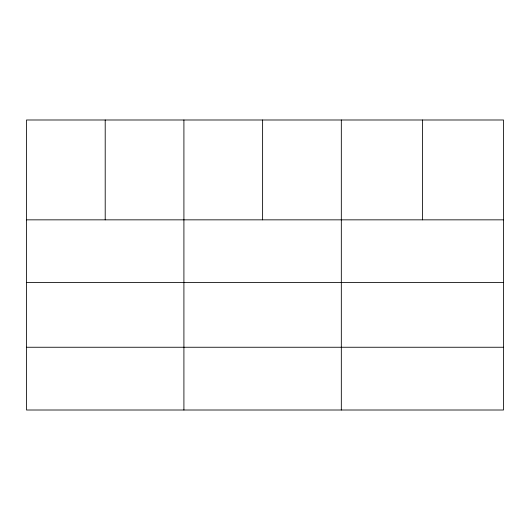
<?xml version="1.0" encoding="UTF-8"?>
<svg xmlns="http://www.w3.org/2000/svg" width="530" height="530" viewBox="0 0 530 530"><rect width="100%" height="100%" fill="white"/><g stroke="black" fill="none" stroke-linecap="round" stroke-linejoin="round"><path stroke-width="0.79" d="M503.5 282.596L503.5 119.992L26.5 119.992L26.5 410.008L503.5 410.008L503.5 282.596L26.5 282.596M26.5 219.844L503.5 219.844M26.5 347.249L503.5 347.249M422.41 119.992L422.41 219.844M341.32 119.992L341.32 410.008M262.615 119.992L262.615 219.844M183.91 119.992L183.91 410.008M105.205 119.992L105.205 219.844"/></g></svg>
